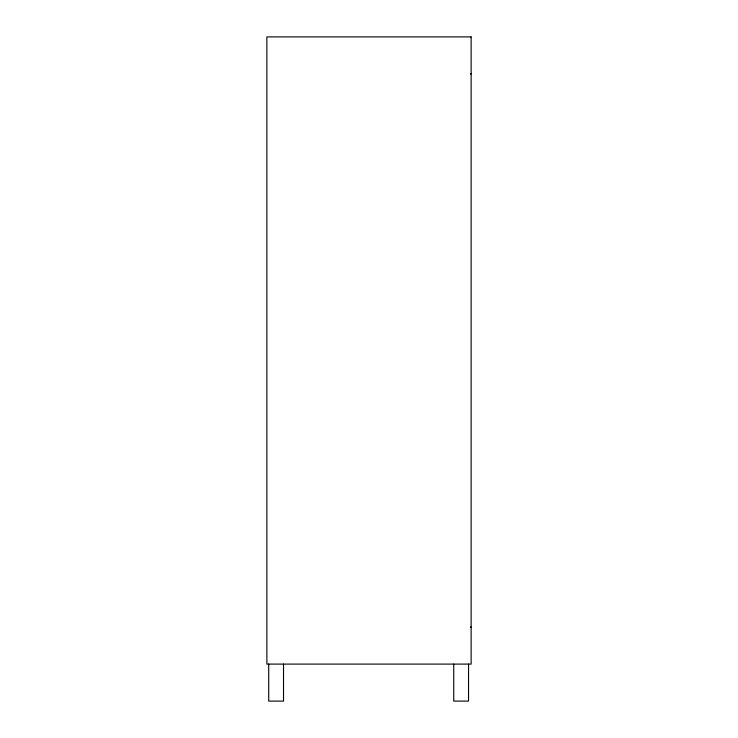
<?xml version="1.0" encoding="UTF-8"?>
<svg xmlns="http://www.w3.org/2000/svg" width="738" height="738" viewBox="0 0 738 738"><rect width="100%" height="100%" fill="white"/><g stroke="black" fill="none" stroke-linecap="round" stroke-linejoin="round"><path stroke-width="1.11" d="M470.392 73.901L471.13 73.901M470.392 627.097L471.13 627.097M468.538 664.099L468.538 701.1L453.741 701.1L453.741 664.099M283.521 664.099L283.521 701.1L268.724 701.1L268.724 664.099M471.13 36.9L266.87 36.9L266.87 664.099L471.13 664.099L471.13 36.9"/></g></svg>
